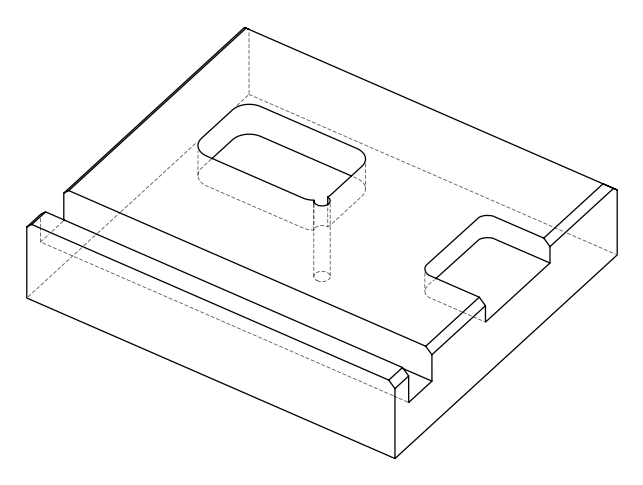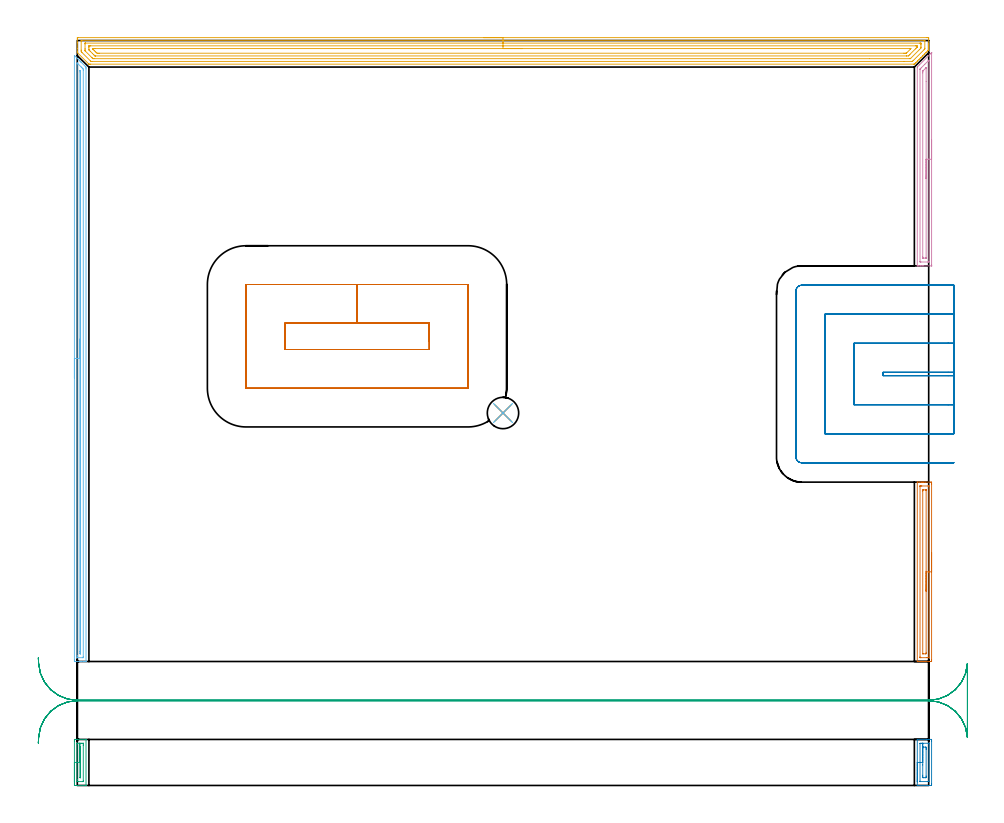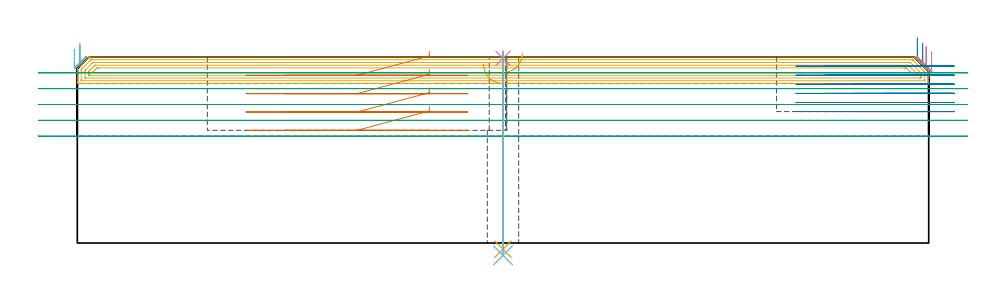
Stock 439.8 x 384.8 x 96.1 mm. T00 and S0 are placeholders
(PLAN: 12 operations, 6 tool changes, 60.1 min)
(1 AREA_MILL | FG_CHAMFER_SURFACE | UGT0205_001 | 2.43 min | 2793 mm3)
(2 AREA_MILL_1 | FG_CHAMFER_SURFACE_1 | UGT0205_001 | 0.77 min | 779 mm3)
(3 AREA_MILL_2 | FG_CHAMFER_SURFACE_2 | UGT0205_001 | 0.72 min | 498 mm3)
(4 AREA_MILL_3 | FG_CHAMFER_SURFACE_3 | UGT0205_001 | 2.76 min | 3261 mm3)
(5 AREA_MILL_4 | FG_CHAMFER_SURFACE_4 | UGT0205_001 | 17.75 min | 41021 mm3)
(6 AREA_MILL_5 | FG_CHAMFER_SURFACE_5 | UGT0205_001 | 7.6 min | 5616 mm3)
(7 MILL_RECTANGULAR_POCKET | POCKET_RECTANGULAR_STRAIGHT | UGT0201_019 | Follow Part, ap 10, ae 75% | 5.11 min | 535351 mm3)
(8 MILL_SLOT | SLOT_PARTIAL_RECTANGULAR | UGT0201_136 | Follow Part, ap 5, ae 75% | 11.56 min | 245297 mm3)
(9 MILL_RECTANGULAR_SLOT | SLOT_RECTANGULAR | UGT0201_019 | Follow Part, ap 10, ae 75% | 10.53 min | 722856 mm3)
(10 SPOT_DRILL | STEP1HOLE | NXT0321_9005460120000 | 0.03 min | 45 mm3)
(11 DRILL_THROUGH_HOLE_INTO_CENTER | STEP1HOLE | NXT0301_065 | 0.41 min | 6152 mm3)
(12 DRILL_TO_ENLARGE_THROUGH_HOLE | STEP1HOLE | UGT0301_286 | 0.42 min | 11372 mm3)
(TOOL UGT0205_001 | Chamfer Mill 20 x 3 x 45 deg. | D20 FL50 Z2)
(TOOL UGT0201_019 | End mill 40 mm | D40 FL63 Z6)
(TOOL UGT0201_136 | Carbide End Mill 20.0 | D20 FL30 Z4)
(TOOL NXT0321_9005460120000 | NC Spot Drill, 142deg, 12mm, Carbide, Uncoated | D12 PA142 FL30 Z2)
(TOOL NXT0301_065 | Carbide Drill 9.4mm [860.1-0940-075A1-MM 2214] | D9.4 PA140 FL98 Z2)
(TOOL UGT0301_286 | Twist Drill 16.2 mm | D16.2 PA118 FL125 Z2)
(OP 1 AREA_MILL)
G17 G21 G94 G90
T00 M6
G54
G17 G0 G90 X441.3 Y120.35 S1061 M3
G43 Z106.1 H0
Z98.7
G94 G1 Y120.312 Z97.828 F250.
Y120.198 Z96.963
Y120.009 Z96.112
Y119.747 Z95.28
Y119.413 Z94.474
Y119.01 Z93.7
Y118.542 Z92.964
Y118.01 Z92.272
Y117.421 Z91.629
Y116.778 Z91.04
Y116.086 Z90.508
Y115.35 Z90.04
Y114.576 Z89.637
Y113.77 Z89.303
Y112.938 Z89.041
Y112.086 Z88.852
Y111.222 Z88.738
Y110.35 Z88.7
Y64.867
X441.298 Y64.559 Z88.702
X441.291 Y64.007 Z88.705
X441.275 Y64.003 Z88.722
X440.718 Y64. Z89.278
X440.387 Z89.609
X438.045 Z91.949
X437.384 Z92.613
X437.155 Z92.842
X436.493 Z93.504
X436.264 Z93.733
X435.805 Z94.194
X434.941 Z95.058
X434.2 Z95.799
X433.935 Z96.056
X433.903 Y64.009 Z96.089
X433.9 Y64.115 Z96.1
Y156.586
X433.903 Y156.69 Z96.089
X433.933 Y156.693 Z96.059
X434.199 Y156.7 Z95.799
X434.941 Z95.058
X435.805 Z94.194
X436.264 Z93.733
X436.493 Z93.504
X437.155 Z92.842
X437.384 Z92.613
X438.045 Z91.949
X440.718 Y156.699 Z89.278
X441.275 Y156.697 Z88.722
X441.291 Y156.693 Z88.705
X441.297 Y156.141 Z88.703
X441.3 Y155.56 Z88.7
Y110.35
X439.886 Z90.114
X439.885 Y66.22 Z90.115
X439.882 Y66.103 Z90.118
X439.879 Y66.027 Z90.121
X439.874 Y66.008 Z90.126
X439.868 Y66.006 Z90.132
X439.827 Y66.003 Z90.173
X439.274 Y66. Z90.726
X438.936 Z91.064
X435.709 Y66.002 Z94.291
X435.373 Y66.008 Z94.627
X435.331 Y66.01 Z94.669
X435.321 Y66.162 Z94.679
X435.316 Y66.279 Z94.684
X435.315 Y66.337 Z94.685
Y154.48
X435.318 Y154.597 Z94.682
X435.321 Y154.674 Z94.679
X435.326 Y154.692 Z94.674
X435.332 Y154.694 Z94.668
X435.373 Y154.697 Z94.627
X435.926 Y154.7 Z94.074
X436.264 Z93.736
X439.491 Y154.698 Z90.509
X439.827 Y154.692 Z90.173
X439.869 Y154.69 Z90.131
X439.879 Y154.538 Z90.121
X439.884 Y154.421 Z90.116
X439.885 Y154.363 Z90.115
X439.886 Y110.35 Z90.114
X438.472 Z91.528
X438.471 Y68.58 Z91.529
X438.467 Y68.116 Z91.533
X438.465 Y68.019 Z91.535
X438.277 Y68.006 Z91.723
X438.161 Y68.001 Z91.839
X437.039 Z92.961
X436.807 Y68.006 Z93.193
X436.744 Y68.01 Z93.256
X436.735 Y68.022 Z93.265
X436.731 Y68.055 Z93.269
X436.729 Y68.116 Z93.271
Y152.12
X436.733 Y152.584 Z93.267
X436.735 Y152.681 Z93.265
X436.923 Y152.694 Z93.077
X437.039 Y152.699 Z92.961
X438.161 Z91.839
X438.393 Y152.694 Z91.607
X438.456 Y152.69 Z91.544
X438.465 Y152.678 Z91.535
X438.469 Y152.645 Z91.531
X438.471 Y152.584 Z91.529
X438.472 Y110.35 Z91.528
Y109.478 Z91.567
Y108.614 Z91.68
Y107.762 Z91.869
Y106.93 Z92.132
Y106.124 Z92.465
Y105.35 Z92.868
Y104.614 Z93.337
Y103.922 Z93.868
Y103.279 Z94.457
Y102.69 Z95.101
Y102.159 Z95.793
Y101.69 Z96.528
Y101.287 Z97.302
Y100.953 Z98.108
Y100.691 Z98.94
Y100.502 Z99.792
Y100.388 Z100.657
Y100.35 Z101.528
G0 Z106.1
M5
M2
(OP 2 AREA_MILL_1)
G17 G21 G94 G90
T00 M6
G54
G17 G0 G90 X433.9 Y1.9 S1061 M3
G43 Z106.1 H0
G94 G1 Y1.938 Z105.228 F250.
Y2.052 Z104.363
Y2.241 Z103.512
Y2.503 Z102.68
Y2.837 Z101.874
Y3.24 Z101.1
Y3.709 Z100.364
Y4.24 Z99.672
Y4.829 Z99.029
Y5.472 Z98.439
Y6.164 Z97.908
Y6.9 Z97.44
Y7.674 Z97.037
Y8.48 Z96.703
Y9.312 Z96.441
Y10.164 Z96.252
Y11.028 Z96.138
Y11.9 Z96.1
Y23.794
X433.902 Y23.796 Z96.098
X433.915 Y23.8 Z96.085
X438.936 Z91.064
X439.827 Z90.167
X441.168 Y23.799 Z88.827
X441.29 Y23.794 Z88.704
X441.298 Y23.354 Z88.702
X441.3 Y22.778 Z88.7
Y0.751
X441.298 Y0.446 Z88.702
X441.29 Y0.005 Z88.704
X441.168 Y0.001 Z88.827
X439.827 Y0. Z90.167
X438.947 Z91.052
X433.914 Z96.085
X433.902 Y0.004 Z96.098
X433.9 Y0.006 Z96.1
Y11.9
X435.314 Z94.686
X435.315 Y21.592 Z94.685
Y21.649
X435.319 Y21.707 Z94.681
X435.327 Y21.79 Z94.673
X435.373 Y21.792 Z94.627
X436.054 Y21.8 Z93.946
X439.618 Y21.799 Z90.382
X439.827 Y21.793 Z90.173
X439.873 Y21.79 Z90.127
X439.881 Y21.707 Z90.119
X439.885 Y21.649 Z90.115
X439.886 Y21.592 Z90.114
Y21.534
X439.885 Y2.208 Z90.115
Y2.151
X439.881 Y2.093 Z90.119
X439.873 Y2.01 Z90.127
X439.827 Y2.008 Z90.173
X439.146 Y2.001 Z90.854
X435.373 Y2. Z94.627
X435.343 Y2.002 Z94.657
X435.326 Y2.005 Z94.674
X435.321 Y2.008 Z94.679
X435.318 Y2.034 Z94.682
X435.315 Y2.15 Z94.685
X435.314 Y2.208 Z94.686
Y11.9
X436.728 Z93.272
X436.729 Y18.949 Z93.271
X436.731 Y19.368 Z93.269
X436.735 Y19.782 Z93.265
X437.155 Y19.799 Z92.845
X437.185 Y19.8 Z92.815
X438.045 Z91.955
X438.076 Z91.924
X438.456 Y19.79 Z91.544
X438.465 Y19.671 Z91.535
X438.469 Y19.411 Z91.531
X438.471 Y18.949 Z91.529
X438.472 Y18.527 Z91.528
X438.471 Y4.851 Z91.529
X438.469 Y4.433 Z91.531
X438.465 Y4.018 Z91.535
X438.045 Y4.001 Z91.955
X438.015 Y4. Z91.985
X437.155 Z92.845
X437.124 Z92.876
X436.744 Y4.01 Z93.256
X436.735 Y4.129 Z93.265
X436.731 Y4.389 Z93.269
X436.729 Y4.851 Z93.271
X436.728 Y5.273 Z93.272
Y10.597
Y11.9
Y12.772 Z93.31
Y13.637 Z93.423
Y14.488 Z93.612
Y15.32 Z93.875
Y16.126 Z94.208
Y16.9 Z94.611
Y17.636 Z95.08
X436.729 Y18.328 Z95.611
Y18.971 Z96.2
Y19.56 Z96.844
Y20.092 Z97.536
Y20.56 Z98.271
Y20.963 Z99.045
Y21.297 Z99.851
Y21.559 Z100.683
Y21.748 Z101.535
Y21.862 Z102.4
Y21.9 Z103.271
G0 Z106.1
M5
M2
(OP 3 AREA_MILL_2)
G17 G21 G94 G90
T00 M6
G54
G17 G0 G90 X-1.5 Y1.9 S1061 M3
G43 Z106.1 H0
Z100.1
G94 G1 Y1.938 Z99.228 F250.
Y2.052 Z98.364
Y2.241 Z97.512
Y2.503 Z96.68
Y2.837 Z95.874
Y3.24 Z95.1
Y3.709 Z94.364
Y4.24 Z93.672
Y4.829 Z93.029
Y5.472 Z92.44
Y6.164 Z91.909
Y6.9 Z91.44
Y7.674 Z91.037
Y8.48 Z90.703
Y9.312 Z90.441
Y10.164 Z90.252
Y11.028 Z90.138
Y11.9 Z90.1
Y22.848
X-1.499 Y23.354 Z90.101
X-1.493 Y23.722 Z90.102
X-1.49 Y23.792 Z90.104
X-1.127 Y23.8 Z90.466
X-0.263 Z91.337
X4.491 Z96.091
X4.498 Y23.796 Z96.098
X4.5 Y23.794 Z96.1
Y0.005
X4.498 Y0.004 Z96.098
X4.491 Y0. Z96.09
X-0.252 Z91.348
X-1.127 Y0.002 Z90.466
X-1.345 Y0.004 Z90.249
X-1.49 Y0.009 Z90.104
X-1.493 Y0.078 Z90.102
X-1.499 Y0.446 Z90.101
X-1.5 Y0.821 Z90.1
Y11.9
X-0.086 Z91.514
X-0.085 Y21.424 Z91.515
X-0.084 Y21.592 Z91.516
X-0.081 Y21.769 Z91.519
X-0.08 Y21.784 Z91.52
X-0.038 Y21.79 Z91.562
X0.072 Y21.795 Z91.672
X0.21 Y21.799 Z91.81
X2.376 Y21.8 Z93.976
X3.046 Y21.799 Z94.646
X3.07 Y21.794 Z94.67
X3.074 Y21.792 Z94.674
X3.079 Y21.766 Z94.679
X3.082 Y21.592 Z94.682
X3.086 Y20.878 Z94.686
Y20.711
X3.085 Y2.376 Z94.685
X3.084 Y2.208 Z94.684
X3.081 Y2.031 Z94.681
X3.08 Y2.017 Z94.68
X3.037 Y2.01 Z94.637
X2.928 Y2.005 Z94.528
X2.79 Y2.001 Z94.39
X0.624 Y2. Z92.224
X-0.046 Y2.001 Z91.554
X-0.07 Y2.006 Z91.53
X-0.074 Y2.008 Z91.526
X-0.079 Y2.034 Z91.521
X-0.082 Y2.208 Z91.518
X-0.086 Y2.922 Z91.514
Y3.089
Y11.9
X1.328 Z92.928
X1.329 Y19.294 Z92.929
X1.33 Y19.639 Z92.93
X1.332 Y19.737 Z92.932
X1.336 Y19.791 Z92.936
X1.343 Y19.793 Z92.943
X1.394 Y19.797 Z92.994
X1.5 Y19.799 Z93.1
X1.531 Y19.798 Z93.131
X1.666 Y19.78 Z93.266
X1.67 Y19.749 Z93.27
X1.671 Y19.738 Z93.271
Y4.506
X1.67 Y4.161 Z93.27
X1.668 Y4.063 Z93.268
X1.664 Y4.01 Z93.264
X1.657 Y4.007 Z93.257
X1.606 Y4.003 Z93.206
X1.5 Y4.001 Z93.1
X1.469 Y4.002 Z93.069
X1.334 Y4.02 Z92.934
X1.33 Y4.051 Z92.93
X1.329 Y4.062 Z92.929
X1.328 Y11.9 Z92.928
Y12.772 Z92.967
Y13.637 Z93.08
Y14.488 Z93.269
Y15.32 Z93.532
Y16.126 Z93.865
Y16.9 Z94.268
Y17.636 Z94.737
Y18.328 Z95.268
Y18.971 Z95.857
Y19.56 Z96.501
Y20.092 Z97.193
Y20.56 Z97.928
Y20.963 Z98.702
Y21.297 Z99.508
Y21.559 Z100.34
Y21.748 Z101.192
Y21.862 Z102.057
Y21.9 Z102.928
G0 Z106.1
M5
M2
(OP 4 AREA_MILL_3)
G17 G21 G94 G90
T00 M6
G54
G17 G0 G90 X441.3 Y333.45 S1061 M3
G43 Z106.1 H0
Z98.7
G94 G1 Y333.412 Z97.828 F250.
Y333.298 Z96.964
Y333.109 Z96.112
Y332.847 Z95.28
Y332.513 Z94.474
Y332.11 Z93.7
Y331.641 Z92.964
Y331.11 Z92.272
Y330.521 Z91.629
Y329.878 Z91.04
Y329.186 Z90.508
Y328.45 Z90.04
Y327.676 Z89.637
Y326.87 Z89.303
Y326.038 Z89.041
Y325.186 Z88.852
Y324.322 Z88.738
Y323.45 Z88.7
Y269.006
X441.298 Y268.452 Z88.699
Y268.425
X441.296 Y268.402 Z88.701
X441.295 Y268.401 Z88.702
X437.155 Y268.4 Z92.84
X436.583 Z93.414
X436.264 Z93.732
X435.692 Z94.304
X435.373 Z94.622
X434.734 Z95.265
X434.317 Z95.682
X433.949 Z96.042
X433.902 Y268.41 Z96.088
X433.9 Y268.56 Z96.1
X433.903 Y370.758 Z96.097
X433.908 Y371.043 Z96.089
X433.913 Y371.111 Z96.083
X434.037 Y371.239 Z95.959
X435.041 Y372.241 Z94.959
X440.991 Y378.191 Z89.009
X441.163 Y378.364 Z88.834
X441.289 Y378.489 Z88.709
X441.296 Y378.49 Z88.702
X441.299 Y378.489 Z88.699
X441.3 Y378.374 Z88.7
Y323.45
X439.886 Z90.114
Y270.733
X439.884 Y270.674 Z90.116
X439.879 Y270.557 Z90.121
X439.869 Y270.41 Z90.131
X439.827 Y270.408 Z90.173
X439.326 Y270.401 Z90.674
X435.762 Z94.238
X435.373 Y270.408 Z94.627
X435.324 Y270.41 Z94.676
X435.318 Y270.615 Z94.682
X435.315 Y270.733 Z94.685
X435.317 Y369.861 Z94.683
X435.318 Y369.916 Z94.682
X435.321 Y369.973 Z94.679
X435.327 Y370.066 Z94.673
X435.373 Y370.116 Z94.627
X435.689 Y370.437 Z94.311
X436.003 Y370.753 Z93.997
X437.788 Y372.538 Z92.212
X439.573 Y374.323 Z90.427
X439.7 Y374.45 Z90.3
X439.827 Y374.575 Z90.173
X439.871 Y374.614 Z90.129
X439.878 Y374.619 Z90.122
X439.881 Y374.578 Z90.119
X439.884 Y374.5 Z90.116
X439.886 Y374.382 Z90.114
Y374.323
Y323.45
X438.472 Z91.528
X438.471 Y272.576 Z91.529
X438.47 Y272.47 Z91.53
X438.467 Y272.418 Z91.533
X438.466 Y272.412 Z91.534
X438.447 Y272.408 Z91.553
X438.397 Y272.404 Z91.603
X438.221 Y272.4 Z91.779
X436.979 Y272.402 Z93.021
X436.861 Y272.405 Z93.139
X436.768 Y272.41 Z93.232
X436.735 Y272.418 Z93.265
X436.734 Y272.435 Z93.266
X436.731 Y272.576 Z93.269
X436.729 Y273.003 Z93.271
X436.731 Y368.076 Z93.269
X436.733 Y368.499 Z93.267
X436.737 Y368.968 Z93.263
X436.738 Y369.017 Z93.262
X436.77 Y369.058 Z93.23
X436.832 Y369.127 Z93.168
X436.912 Y369.211 Z93.088
X438.045 Y370.346 Z91.955
X438.249 Y370.549 Z91.751
X438.454 Y370.753 Z91.546
X438.459 Y370.754 Z91.541
X438.465 Y370.753 Z91.535
X438.469 Y370.499 Z91.531
X438.471 Y370.327 Z91.529
X438.472 Y363.686 Z91.528
Y323.45
Y322.578 Z91.567
Y321.713 Z91.68
Y320.862 Z91.869
Y320.03 Z92.132
Y319.224 Z92.465
Y318.45 Z92.868
Y317.714 Z93.337
Y317.022 Z93.868
Y316.379 Z94.457
Y315.79 Z95.101
Y315.258 Z95.793
Y314.79 Z96.528
Y314.387 Z97.302
Y314.053 Z98.108
Y313.791 Z98.94
Y313.602 Z99.792
Y313.488 Z100.657
Y313.45 Z101.528
G0 Z106.1
M5
M2
(OP 5 AREA_MILL_4)
G17 G21 G94 G90
T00 M6
G54
G17 G0 G90 X209.9 Y386.3 S1061 M3
G43 Z106.1 H0
Z92.4
G94 G1 X209.938 Z91.528 F250.
X210.052 Z90.663
X210.241 Z89.812
X210.503 Z88.98
X210.837 Z88.174
X211.24 Z87.4
X211.708 Z86.664
X212.24 Z85.972
X212.829 Z85.329
X213.472 Z84.74
X214.164 Z84.208
X214.9 Z83.74
X215.674 Z83.337
X216.48 Z83.003
X217.312 Z82.741
X218.164 Z82.552
X219.028 Z82.438
X219.9 Z82.4
X438.58
X439.184 Y386.298 Z82.402
X439.781 Y386.293 Z82.404
X439.793 Y386.291 Z82.405
X439.8 Y385.696 Z83.
Y383.019 Z85.675
Y382.466 Z86.231
Y382.127 Z86.569
Y381.573 Z87.123
Y381.235 Z87.46
Y380.404 Z88.295
Y380.373 Z88.326
X439.799 Y380.008 Z88.689
X439.779 Y379.978 Z88.72
X439.448 Y379.648 Z89.052
X439.252 Y379.45 Z89.246
X438.558 Y378.758 Z89.942
X438.359 Y378.558 Z90.139
X437.669 Y377.869 Z90.831
X437.467 Y377.665 Z91.031
X436.779 Y376.979 Z91.721
X436.575 Y376.773 Z91.923
X435.889 Y376.089 Z92.611
X435.682 Y375.881 Z92.816
X435. Y375.199 Z93.501
X434.79 Y374.988 Z93.708
X434.11 Y374.31 Z94.39
X433.898 Y374.096 Z94.6
X433.22 Y373.42 Z95.28
X433.005 Y373.204 Z95.493
X432.525 Y372.725 Z95.972
X432.403 Y372.605 Z96.091
X432.038 Y372.6 Z96.1
X6.869
X6.064 Y372.605 Z96.094
X5.999 Y372.607 Z96.093
X5.975 Y372.627 Z96.073
X5.842 Y372.758 Z95.941
X0.17 Y378.43 Z90.268
X0.046 Y378.558 Z90.141
X0.01 Y378.596 Z90.102
X0. Y379.235 Z89.464
Y380.681 Z88.016
Y383.635 Z85.061
Y385.419 Z83.277
X0.002 Y385.696 Z83.001
X0.007 Y386.292 Z82.406
X0.019 Y386.293 Z82.404
X0.616 Y386.3 Z82.4
X219.9
Y384.886 Z83.814
X437.479 Y384.885 Z83.815
X437.643 Y384.882 Z83.818
X437.751 Y384.879 Z83.821
X437.791 Y384.873 Z83.827
X437.793 Y384.861 Z83.839
X437.796 Y384.804 Z83.896
X437.8 Y384.402 Z84.298
X437.799 Y380.834 Z87.866
X437.794 Y380.588 Z88.112
X437.79 Y380.467 Z88.233
X437.681 Y380.342 Z88.358
X437.543 Y380.197 Z88.503
X437.397 Y380.047 Z88.653
X431.742 Y374.392 Z94.308
X431.442 Y374.096 Z94.604
X431.38 Y374.039 Z94.661
X431.358 Y374.021 Z94.679
X431.308 Y374.018 Z94.682
X431.226 Y374.015 Z94.685
X427.032 Y374.014 Z94.686
X7.68 Y374.015 Z94.685
X7.516 Y374.016 Z94.684
X7.189 Y374.021 Z94.679
X7.034 Y374.027 Z94.673
X7.009 Y374.049 Z94.651
X6.956 Y374.096 Z94.604
X6.869 Y374.181 Z94.519
X2.403 Y378.648 Z90.052
X2.011 Y379.051 Z89.649
X2.005 Y379.45 Z89.25
X2.001 Y379.851 Z88.849
X2. Y384.313 Z84.387
X2.004 Y384.804 Z83.896
X2.006 Y384.854 Z83.846
X2.009 Y384.873 Z83.827
X2.076 Y384.879 Z83.821
X2.239 Y384.884 Z83.816
X2.321 Y384.885 Z83.815
X219.9 Y384.886 Z83.814
Y383.472 Z85.228
X435.159 Y383.471 Z85.229
X435.611 Y383.469 Z85.231
X435.761 Y383.466 Z85.234
X435.78 Y383.465 Z85.235
X435.79 Y383.434 Z85.266
X435.795 Y383.334 Z85.366
X435.798 Y383.208 Z85.492
X435.8 Y383.019 Z85.681
Y382.831 Z85.869
Y381.938 Z86.762
X435.796 Y381.235 Z87.465
X435.792 Y381.054 Z87.646
X435.776 Y380.887 Z87.813
X435.611 Y380.713 Z87.987
X434.981 Y380.08 Z88.62
X430.516 Y375.616 Z93.084
X430.427 Y375.528 Z93.172
X430.353 Y375.46 Z93.24
X430.33 Y375.441 Z93.259
X430.306 Y375.435 Z93.265
X430.252 Y375.433 Z93.267
X429.81 Y375.429 Z93.271
X409.239 Y375.428 Z93.272
X8.655 Y375.429 Z93.271
X8.212 Y375.431 Z93.269
X8.102 Y375.434 Z93.266
X8.079 Y375.435 Z93.265
X8.007 Y375.5 Z93.2
X7.908 Y375.594 Z93.106
X7.762 Y375.737 Z92.963
X7.618 Y375.881 Z92.819
X4.189 Y379.312 Z89.388
X4.056 Y379.45 Z89.25
X4.012 Y379.499 Z89.201
X4.008 Y379.545 Z89.155
X4.002 Y379.637 Z89.063
X4. Y380.342 Z88.358
Y380.531 Z88.169
Y383.019 Z85.681
Y383.208 Z85.492
X4.005 Y383.397 Z85.303
X4.01 Y383.45 Z85.25
X4.014 Y383.466 Z85.234
X4.021 Y383.467 Z85.233
X4.076 Y383.47 Z85.23
X4.189 Y383.471 Z85.229
X219.9 Y383.472 Z85.228
Y382.057 Z86.643
X433.002
X433.754 Y382.05 Z86.65
X433.79 Y382.044 Z86.656
X433.793 Y381.997 Z86.703
X433.796 Y381.892 Z86.808
X433.797 Y381.681 Z87.019
X433.793 Y381.47 Z87.23
X433.79 Y381.366 Z87.334
X433.749 Y381.31 Z87.39
X433.679 Y381.235 Z87.465
X433.308 Y380.858 Z87.842
X432.931 Y380.48 Z88.22
X430.117 Y377.665 Z91.035
X429.737 Y377.288 Z91.412
X429.359 Y376.915 Z91.785
X429.283 Y376.849 Z91.851
X428.465 Y376.843 Z91.857
X428.395
X9.478
X9.273 Y376.845 Z91.855
X9.17 Y376.847 Z91.853
X9.123 Y376.849 Z91.851
X9.036 Y376.925 Z91.775
X8.655 Y377.296 Z91.404
X8.284 Y377.665 Z91.035
X7.762 Y378.187 Z90.513
X6.869 Y379.08 Z89.62
X6.501 Y379.45 Z89.25
X6.135 Y379.822 Z88.878
X6.033 Y379.928 Z88.772
X6.01 Y379.993 Z88.707
X6. Y380.342 Z88.358
Y381.21 Z87.49
X6.001 Y381.669 Z87.031
X6.003 Y381.885 Z86.815
X6.007 Y381.994 Z86.706
X6.01 Y382.043 Z86.657
X6.051 Y382.051 Z86.649
X6.869 Y382.057 Z86.643
X6.938
X219.9
Y380.643 Z88.057
X429.951
X430.252 Y380.641 Z88.059
X430.553 Y380.638 Z88.062
X430.62 Y380.636 Z88.064
X430.478 Y380.483 Z88.217
X430.389 Y380.389 Z88.311
X430.344 Y380.342 Z88.358
X430.298 Y380.296 Z88.404
X428.465 Y378.465 Z90.235
X428.298 Y378.308 Z90.392
X428.239 Y378.264 Z90.436
X428.169 Y378.262 Z90.438
X427.872 Y378.258 Z90.442
X427.572 Y378.257 Z90.443
X426.98
X11.335
X10.741 Y378.258 Z90.442
X10.441 Y378.261 Z90.439
X10.146 Y378.264 Z90.436
X9.845 Y378.558 Z90.142
X9.548 Y378.851 Z89.849
X8.948 Y379.45 Z89.25
X8.655 Y379.744 Z88.956
X8.064 Y380.342 Z88.358
X8.025 Y380.385 Z88.315
X8.01 Y380.425 Z88.275
X8.006 Y380.506 Z88.194
X8.007 Y380.588 Z88.112
X8.01 Y380.626 Z88.074
X8.018 Y380.636 Z88.064
X8.053 Y380.638 Z88.062
X8.355 Y380.642 Z88.058
X8.655 Y380.643 Z88.057
X9.247
X219.9
X220.772 Z88.095
X221.636 Z88.209
X222.488 Z88.398
X223.32 Z88.66
X224.126 Z88.994
X224.9 Z89.397
X225.636 Z89.865
X226.328 Z90.396
X226.971 Z90.986
X227.56 Z91.629
X228.092 Z92.321
X228.56 Z93.057
X228.963 Z93.831
X229.297 Z94.637
X229.559 Z95.469
X229.748 Z96.32
X229.862 Z97.185
X229.9 Z98.057
G0 Z106.1
M5
M2
(OP 6 AREA_MILL_5)
G17 G21 G94 G90
T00 M6
G54
G17 G0 G90 X-1.5 Y210.55 S1061 M3
G43 Z106.1 H0
Z100.1
G94 G1 Y210.588 Z99.228 F250.
Y210.702 Z98.364
Y210.891 Z97.512
Y211.153 Z96.68
Y211.487 Z95.874
Y211.89 Z95.1
Y212.359 Z94.364
Y212.89 Z93.672
Y213.479 Z93.029
Y214.122 Z92.44
Y214.814 Z91.908
Y215.55 Z91.44
Y216.324 Z91.037
Y217.13 Z90.703
Y217.962 Z90.441
Y218.814 Z90.252
Y219.679 Z90.138
Y220.55 Z90.1
X-1.499 Y377.075 Z90.099
X-1.494 Y377.084 Z90.103
X-1.478 Y377.075 Z90.12
X-1.372 Y376.973 Z90.227
X-0.165 Y375.765 Z91.435
X0.186 Y375.416 Z91.782
X0.662 Y374.938 Z92.262
X0.909 Y374.692 Z92.507
X1.062 Y374.54 Z92.657
X1.209 Y374.392 Z92.806
X1.356 Y374.245 Z92.954
X1.5 Y374.102 Z93.096
X1.638 Y373.963 Z93.236
X1.803 Y373.798 Z93.401
X1.938 Y373.664 Z93.534
X2.068 Y373.534 Z93.665
X4.127 Y371.473 Z95.725
X4.479 Y371.118 Z96.079
X4.493 Y371.1 Z96.093
X4.5 Y370.224 Z96.1
Y64.174
X4.498 Y64.01 Z96.088
X4.357 Y64.003 Z95.95
X4.209 Y64. Z95.809
X3.935 Z95.535
X3.252 Z94.846
X2.034 Z93.631
X1.5 Z93.094
X-0.86 Z90.736
X-1.127 Y64.002 Z90.469
X-1.346 Y64.005 Z90.251
X-1.492 Y64.01 Z90.104
X-1.496 Y64.245 Z90.102
X-1.499 Y64.621 Z90.101
X-1.5 Y65.001 Z90.1
Y220.55
X-0.086 Z91.514
X-0.085 Y372.735 Z91.515
X-0.084 Y372.905 Z91.516
X-0.079 Y373.128 Z91.521
X-0.076 Y373.215 Z91.524
X-0.021 Y373.162 Z91.579
X0.244 Y372.905 Z91.844
X2.033 Y371.118 Z93.633
X2.376 Y370.772 Z93.976
X2.915 Y370.224 Z94.515
X3.079 Y370.038 Z94.679
X3.081 Y369.862 Z94.681
X3.085 Y369.501 Z94.685
Y66.578
X3.084 Y66.408 Z94.684
X3.08 Y66.047 Z94.68
X3.079 Y66.011 Z94.679
X3.016 Y66.007 Z94.616
X2.909 Y66.003 Z94.509
X2.776 Y66. Z94.376
X0.148 Y66.001 Z91.748
X-0.024 Y66.006 Z91.576
X-0.056 Y66.01 Z91.544
X-0.079 Y66.016 Z91.521
X-0.08 Y66.055 Z91.52
X-0.084 Y66.238 Z91.516
X-0.085 Y66.408 Z91.515
X-0.086 Y67.133 Z91.514
Y220.55
X1.328 Z92.928
X1.329 Y368.611 Z92.929
X1.334 Y369.33 Z92.934
X1.335 Y369.342 Z92.935
X1.361 Y369.33 Z92.961
X1.5 Y369.199 Z93.1
X1.593 Y369.105 Z93.193
X1.638 Y369.055 Z93.238
X1.658 Y369.032 Z93.258
X1.664 Y368.961 Z93.264
X1.669 Y368.612 Z93.269
X1.671 Y368.437 Z93.271
Y68.914
X1.668 Y68.195 Z93.268
X1.665 Y68.027 Z93.265
X1.662 Y68.01 Z93.262
X1.643 Y68.007 Z93.243
X1.596 Y68.006 Z93.196
X1.5 Y68.01 Z93.1
X1.335 Y68.03 Z92.935
X1.332 Y68.195 Z92.932
X1.33 Y68.369 Z92.93
X1.329 Y69.089 Z92.929
X1.328 Y69.264 Z92.928
Y220.55
Y221.422 Z92.967
Y222.287 Z93.08
Y223.138 Z93.269
Y223.97 Z93.532
Y224.776 Z93.865
Y225.55 Z94.268
Y226.286 Z94.737
Y226.978 Z95.268
Y227.621 Z95.857
Y228.211 Z96.501
Y228.742 Z97.193
Y229.21 Z97.928
Y229.613 Z98.702
Y229.947 Z99.508
Y230.209 Z100.34
Y230.398 Z101.192
Y230.512 Z102.057
Y230.55 Z102.928
G0 Z106.1
M5
M2
(OP 7 MILL_RECTANGULAR_POCKET)
G17 G21 G94 G90
T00 M6
G54
G17 G0 G90 X181.8 Y229.543 S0 M3
G43 Z131.2 H0
Z99.1
G94 G1 Y238.8 Z96.619 F250.
X144.5 Z86.625
X107.2 F450.
Y236.1
Y225.2 F500.
X181.8
Y238.8
X144.5
Y258.8
X87.2
Y205.2
X201.8
Y258.8
X144.5
X143.5
G0 X181.8 Y229.543 Z89.625
G1 Y238.8 Z87.144 F250.
X144.5 Z77.15
X107.2 F436.
Y236.1
Y226.1 F492.
Y225.2 F500.
X181.8
Y238.8
X144.5
Y258.8
X87.2
Y205.2
X201.8
Y258.8
X144.5
X143.5
G0 X181.8 Y229.543 Z80.15
G1 Y238.8 Z77.669 F250.
X144.5 Z67.675
X107.2 F436.
Y236.1
Y226.1 F492.
Y225.2 F500.
X181.8
Y238.8
X144.5
Y258.8
X87.2
Y205.2
X201.8
Y258.8
X144.5
X143.5
G0 X181.8 Y229.543 Z70.675
G1 Y238.8 Z68.195 F250.
X144.5 Z58.2
X107.2 F436.
Y236.1
Y226.1 F492.
Y225.2 F500.
X181.8
Y238.8
X144.5
Y258.8
X87.2
Y205.2
X201.8
Y258.8
X144.5
X143.5
G0 Z131.2
M5
M2
(OP 8 MILL_SLOT)
G17 G21 G94 G90
T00 M6
G54
G17 G0 G90 X452.8 Y213.4 S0 M3
G43 Z106.1 H0
Z91.4
G94 G1 X449.8 F250.
X416.2 F500.
Y211.7
X449.8
X452.8 F250.
Y228.4
X449.8
X401.2 F500.
Y196.7
X449.8
X452.8 F250.
Y243.4
X449.8
X386.2 F500.
Y181.7
X449.8
X452.8 F250.
Y258.4
X449.8
X374.2 F500.
G3 X371.2 Y255.4 R3.
G1 Y169.7
G3 X374.2 Y166.7 R3.
G1 X449.8
X452.8 F250.
G0 Y213.4 Z86.7
G1 X449.8
X416.2 F500.
Y211.7
X449.8
X452.8 F250.
Y228.4
X449.8
X401.2 F500.
Y196.7
X449.8
X452.8 F250.
Y243.4
X449.8
X386.2 F500.
Y181.7
X449.8
X452.8 F250.
Y258.4
X449.8
X374.2 F500.
G3 X371.2 Y255.4 R3.
G1 Y169.7
G3 X374.2 Y166.7 R3.
G1 X449.8
X452.8 F250.
G0 Y213.4 Z82.
G1 X449.8
X416.2 F500.
Y211.7
X449.8
X452.8 F250.
Y228.4
X449.8
X401.2 F500.
Y196.7
X449.8
X452.8 F250.
Y243.4
X449.8
X386.2 F500.
Y181.7
X449.8
X452.8 F250.
Y258.4
X449.8
X374.2 F500.
G3 X371.2 Y255.4 R3.
G1 Y169.7
G3 X374.2 Y166.7 R3.
G1 X449.8
X452.8 F250.
G0 Y213.4 Z77.3
G1 X449.8
X416.2 F500.
Y211.7
X449.8
X452.8 F250.
Y228.4
X449.8
X401.2 F500.
Y196.7
X449.8
X452.8 F250.
Y243.4
X449.8
X386.2 F500.
Y181.7
X449.8
X452.8 F250.
Y258.4
X449.8
X374.2 F500.
G3 X371.2 Y255.4 R3.
G1 Y169.7
G3 X374.2 Y166.7 R3.
G1 X449.8
X452.8 F250.
G0 Y213.4 Z72.6
G1 X449.8
X416.2 F500.
Y211.7
X449.8
X452.8 F250.
Y228.4
X449.8
X401.2 F500.
Y196.7
X449.8
X452.8 F250.
Y243.4
X449.8
X386.2 F500.
Y181.7
X449.8
X452.8 F250.
Y258.4
X449.8
X374.2 F500.
G3 X371.2 Y255.4 R3.
G1 Y169.7
G3 X374.2 Y166.7 R3.
G1 X449.8
X452.8 F250.
G0 Y213.4 Z67.9
G1 X449.8
X416.2 F500.
Y211.7
X449.8
X452.8 F250.
Y228.4
X449.8
X401.2 F500.
Y196.7
X449.8
X452.8 F250.
Y243.4
X449.8
X386.2 F500.
Y181.7
X449.8
X452.8 F250.
Y258.4
X449.8
X374.2 F500.
G3 X371.2 Y255.4 R3.
G1 Y169.7
G3 X374.2 Y166.7 R3.
G1 X449.8
X452.8 F250.
G0 Z106.1
M5
M2
(OP 9 MILL_RECTANGULAR_SLOT)
G17 G21 G94 G90
T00 M6
G54
G17 G0 G90 X-20.134 Y21.9 S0 M3
G43 Z106.1 H0
Z87.92
G94 G1 X-19.97 Y24.895 F250.
G2 X0. Y43.8 R20. F500.
G1 X439.8
G2 X459.77 Y24.895 R20.
G1 X459.8
Y62.905
X459.77
G2 X439.8 Y44. R20.
G1 X0.
G2 X-19.97 Y62.905 R20.
G1 X-20.134 Y65.9 F250.
G0 Y21.9 Z79.74
G1 X-19.97 Y24.895
G2 X0. Y43.8 R20. F500.
G1 X439.8
G2 X459.77 Y24.895 R20.
G1 X459.8
Y62.905
X459.77
G2 X439.8 Y44. R20.
G1 X0.
G2 X-19.97 Y62.905 R20.
G1 X-20.134 Y65.9 F250.
G0 Y21.9 Z71.56
G1 X-19.97 Y24.895
G2 X0. Y43.8 R20. F500.
G1 X439.8
G2 X459.77 Y24.895 R20.
G1 X459.8
Y62.905
X459.77
G2 X439.8 Y44. R20.
G1 X0.
G2 X-19.97 Y62.905 R20.
G1 X-20.134 Y65.9 F250.
G0 Y21.9 Z63.38
G1 X-19.97 Y24.895
G2 X0. Y43.8 R20. F500.
G1 X439.8
G2 X459.77 Y24.895 R20.
G1 X459.8
Y62.905
X459.77
G2 X439.8 Y44. R20.
G1 X0.
G2 X-19.97 Y62.905 R20.
G1 X-20.134 Y65.9 F250.
G0 Y21.9 Z55.2
G1 X-19.97 Y24.895
G2 X0. Y43.8 R20. F500.
G1 X439.8
G2 X459.77 Y24.895 R20.
G1 X459.8
Y62.905
X459.77
G2 X439.8 Y44. R20.
G1 X0.
G2 X-19.97 Y62.905 R20.
G1 X-20.134 Y65.9 F250.
G0 Z106.1
M5
M2
(OP 10 SPOT_DRILL)
G17 G21 G94 G90
T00 M6
G54
G17 G0 G90 X219.9 Y192.4 S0 M3
G43 Z106.1 H0
G94 G81 G98 Z95.403 F250. R99.1
G80
M5
M2
(OP 11 DRILL_THROUGH_HOLE_INTO_CENTER)
G17 G21 G94 G90
T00 M6
G54
G17 G0 G90 X219.9 Y192.4 S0 M3
G43 Z106.1 H1
G94 G73 G98 Z-3.211 F250. Q9.028 R98.1
G80
M5
M2
(OP 12 DRILL_TO_ENLARGE_THROUGH_HOLE)
G17 G21 G94 G90
T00 M6
G54
G17 G0 G90 X219.9 Y192.4 S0 M3
G43 Z106.1 H0
G94 G73 G98 Z-6.367 F250. Q14.638 R98.1
G80
M5
M2
